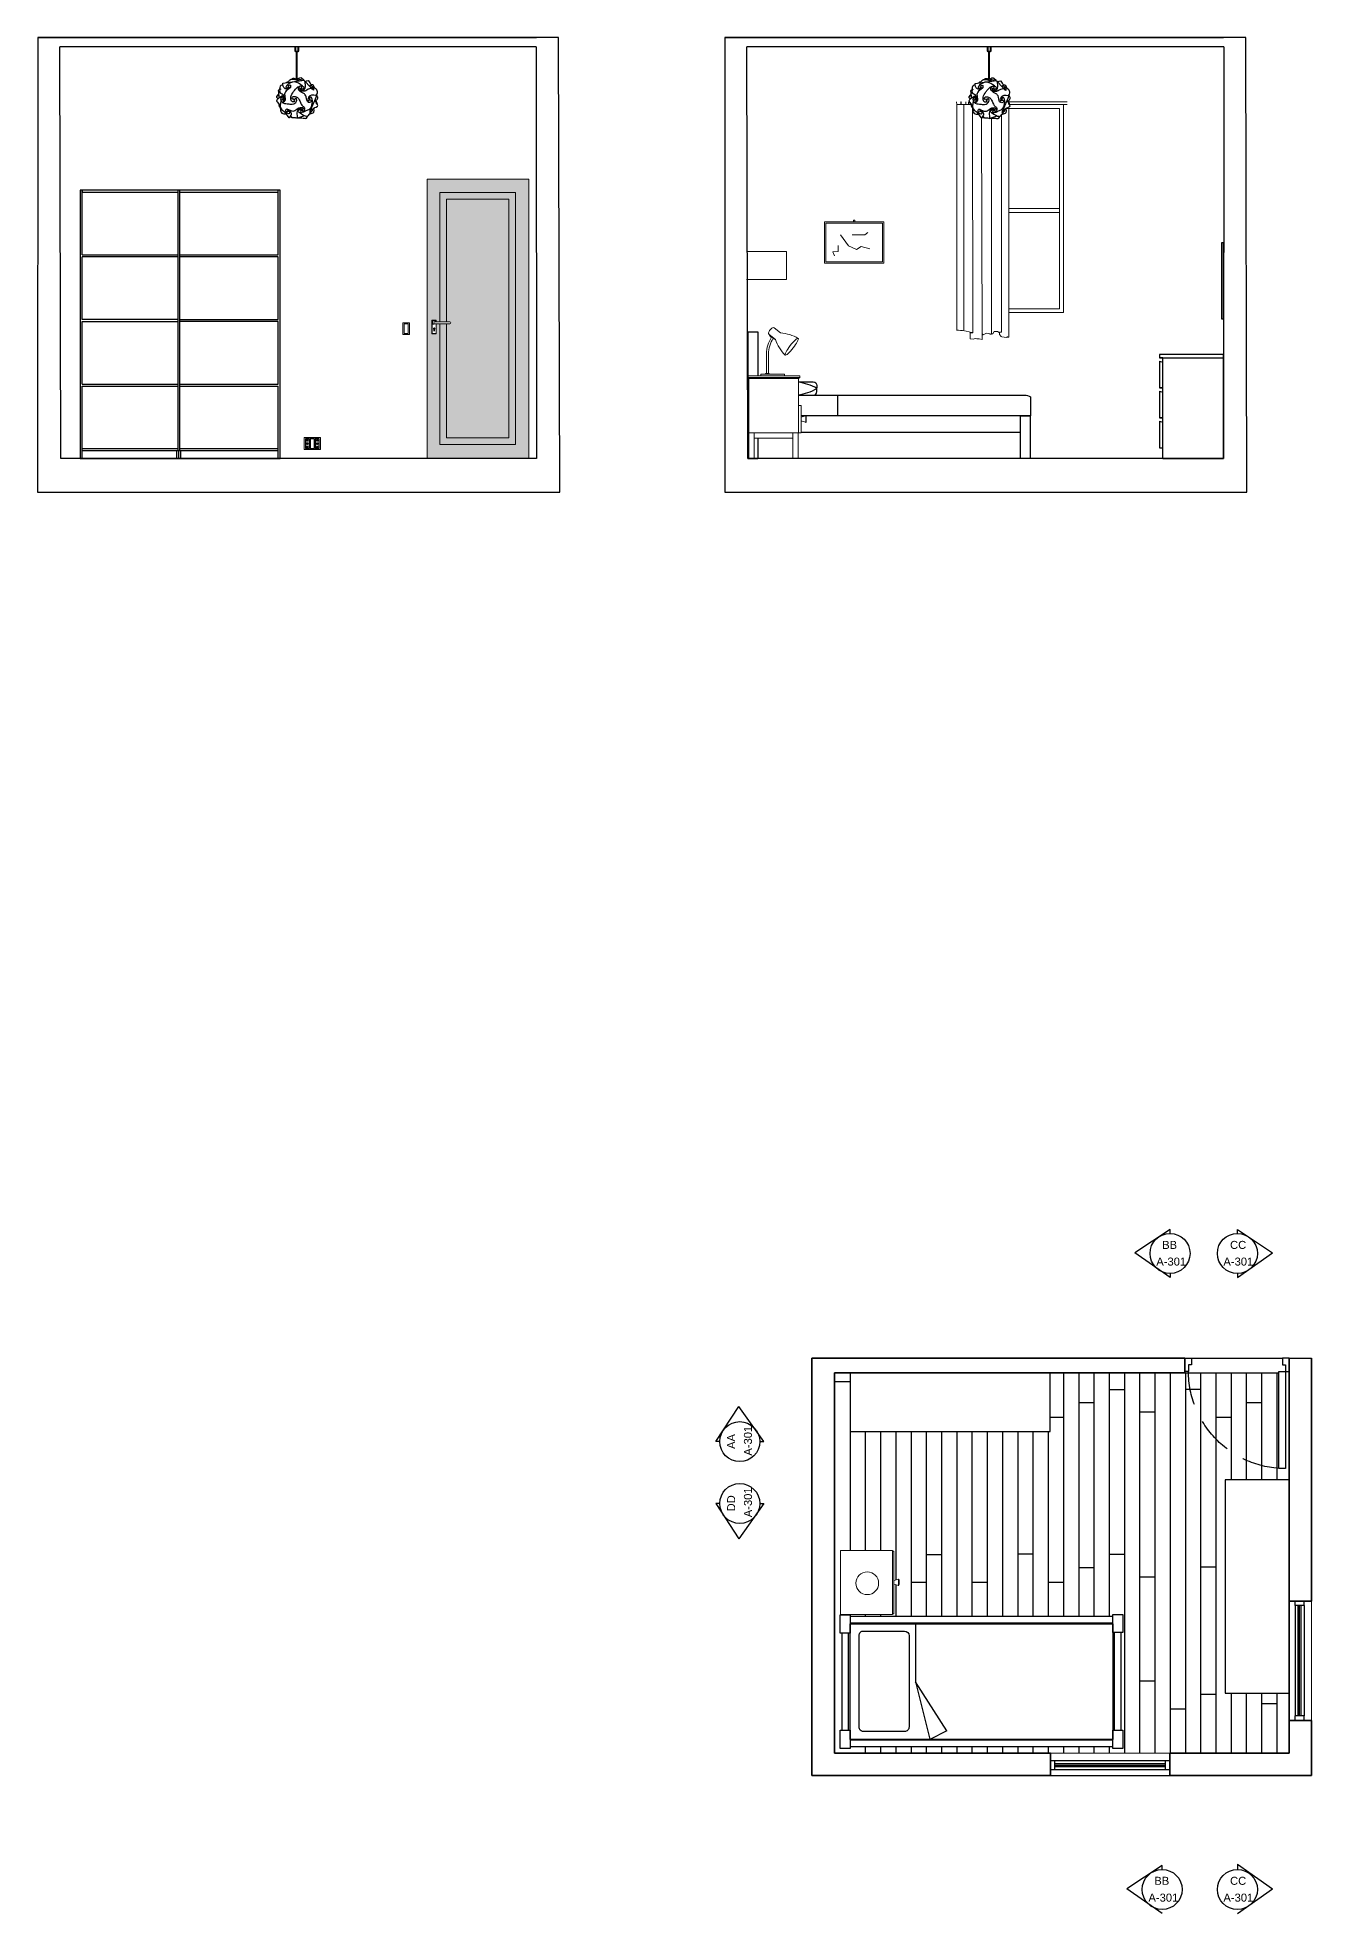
# Model space of a CAD drawing. Header units: inches. Extents: x -576 to 1386, y -87 to 1319.
# Drawn here: x -576 to 380, y -87 to 1319 of the extents above; entities that cross this region are included whole.
import ezdxf

# ---------------------------------------------------------------- set-up
doc = ezdxf.new("R2010")
doc.units = ezdxf.units.IN
doc.header["$MEASUREMENT"] = 0
doc.linetypes.add('HIDDEN', pattern=[0.375, 0.25, -0.125])
for name, color, linetype in [('#IMPIANTO', 2, 'Continuous'), ('binari', 1, 'Continuous'), ('linee di prosp', 3, 'Continuous'), ('prospetti', 7, 'Continuous'), ('SECT-SYMB', 6, 'Continuous'), ('struttura', 7, 'Continuous')]:
    doc.layers.add(name, color=color, linetype=linetype)
for name, color, linetype, lineweight in [('A-DOOR-FULL', 4, 'Continuous', 25), ('A-ELEV-MBE1', 7, 'Continuous', 35), ('A-FLOR-OVHD', 3, 'HIDDEN', 18), ('A-FURN', 8, 'Continuous', 18), ('A-GLAZ-FULL', 4, 'Continuous', 25), ('A-LP-SEZIONI', 151, 'Continuous', 13), ('A-prsp-2', 137, 'Continuous', 13), ('A-WALL-FULL-EXTR', 7, 'Continuous', 35), ('A-WALL-FULL-INTR', 7, 'Continuous', 35), ('Arredi', 1, 'Continuous', 15), ('Dettagli', 5, 'Continuous', 5), ('finestre', 4, 'Continuous', 13), ('Livello 1', 7, 'Continuous', 25)]:
    doc.layers.add(name, color=color, linetype=linetype, lineweight=lineweight)
doc.styles.get("Standard").update_dxf_attribs({"font": 'Arial.ttf'})

# ---------------------------------------------------------------- blocks, each defined once
blk = doc.blocks.new('DOOR-65')
for points in [[(-0.07, 0.74), (-0.07, 0.09), (-0.025, 0.09), (-0.025, 0.74), (-0.07, 0.74)], [(-0.675, 0.09), (-0.7, 0.09), (-0.7, 0), (-0.655, 0), (-0.655, 0.045), (-0.675, 0.045), (-0.675, 0.09)], [(-0.025, 0.09), (0, 0.09), (0, 0), (-0.045, 0), (-0.045, 0.045), (-0.025, 0.045), (-0.025, 0.09)]]:
    blk.add_lwpolyline(points)
at = {"linetype": 'HIDDEN'}
blk.add_arc((-0.022, 0.089), 0.653, 94.2076, 179.8995, dxfattribs=at)
blk = doc.blocks.new('block 3')
at = {"layer": 'A-LP-SEZIONI', "lineweight": 25, "transparency": 33554687}
for points in [[(53.2, 123.6), (54, 100.7)], [(152.2, 136.5), (135.2, 153.9)], [(175.6, 80.9), (170.9, 93.2)], [(110.3, 38.6), (135.5, 46.8)]]:
    blk.add_lwpolyline(points, dxfattribs=at)
for points, knots in [([(69.7, 97.5), (69.7, 97.5), (67.4, 91.3), (67.7, 90.3), (68, 89.4), (69.6, 87.1), (72.3, 93.6), (74.9, 100), (69.9, 108.9), (67.9, 111), (65.9, 113.1), (55.3, 118.4), (54.2, 120.5), (53, 122.6), (52.9, 124.7), (54.9, 126.7), (56.9, 128.7), (61.2, 131.6), (59.6, 128.6), (59.6, 128.6), (55.7, 125.1), (57.2, 121.4), (58.8, 117.7), (59.5, 116.9), (59.5, 116.9)], [0, 0, 0, 0, 1, 1, 1, 2, 2, 2, 3, 3, 3, 4, 4, 4, 5, 5, 5, 6, 6, 6, 7, 7, 7, 8, 8, 8, 8]), ([(67, 143.2), (67, 143.2), (60.9, 142.1), (59.1, 138.1), (57.3, 134.1), (56.8, 128.6), (56.8, 128.6)], [0, 0, 0, 0, 1, 1, 1, 2, 2, 2, 2]), ([(84.6, 134.6), (84.6, 134.6), (85.8, 135.4), (85.4, 136), (85, 136.6), (83.4, 139.2), (84.9, 140.7), (86.5, 142.3), (89.3, 143.9), (90.5, 141.2), (91.6, 138.4), (91.7, 135.3), (88.9, 132.5), (86.1, 129.8), (76.9, 123.7), (75.5, 121.1), (74, 118.6), (71.7, 115.6), (72.7, 108.8), (73.7, 101.9), (75.1, 99.9), (73.8, 95.8), (72.5, 91.7), (68.4, 85.3), (65.2, 88.4), (62, 91.5), (60.1, 96.8), (61.6, 101.3), (63.1, 105.9), (66.4, 109.3), (70.1, 105.9), (73.7, 102.5), (72.2, 95.8), (71.6, 95.6), (70.9, 95.4), (69.7, 98.1), (69.7, 98.1), (69.7, 98.1), (69.1, 98), (69.2, 97.9), (69.3, 97.7), (68.6, 98.4), (69.2, 99.9), (69.8, 101.3), (70.8, 106.6), (66.9, 107.1)], [0, 0, 0, 0, 1, 1, 1, 2, 2, 2, 3, 3, 3, 4, 4, 4, 5, 5, 5, 6, 6, 6, 7, 7, 7, 8, 8, 8, 9, 9, 9, 10, 10, 10, 11, 11, 11, 12, 12, 12, 13, 13, 13, 14, 14, 14, 15, 15, 15, 15]), ([(65.2, 88.2), (65.2, 88.2), (68.7, 84.3), (72.5, 84.3), (76.4, 84.3), (85.2, 82.9), (88.6, 82.4), (92.1, 82), (100.6, 82.3), (104.6, 85.3), (108.6, 88.3), (112.4, 94.5), (110.1, 98.6), (107.8, 102.6), (105.2, 98.9), (105.2, 98.9), (105.2, 98.9), (104, 95.6), (103.2, 96), (102.5, 96.4), (102.6, 97), (102.6, 97), (102.6, 97), (99.8, 96.9), (101.5, 95.4), (103.2, 93.9), (103.9, 90.6), (101.5, 89.7), (99.1, 88.7), (94.5, 89.3), (92.8, 94.4), (91.2, 99.6), (90.9, 103.9), (92.7, 108.8), (94.4, 113.7), (101.5, 123.1), (101.9, 123.5), (102.3, 123.9), (109.5, 134.2), (113.9, 136.2), (118.2, 138.2), (118.8, 138.4), (118.8, 138.4)], [0, 0, 0, 0, 1, 1, 1, 2, 2, 2, 3, 3, 3, 4, 4, 4, 5, 5, 5, 6, 6, 6, 7, 7, 7, 8, 8, 8, 9, 9, 9, 10, 10, 10, 11, 11, 11, 12, 12, 12, 13, 13, 13, 14, 14, 14, 14]), ([(129.9, 138.5), (129.9, 138.5), (114.9, 148.6), (111.2, 150), (107.4, 151.3), (100.2, 154), (91, 149.1), (81.7, 144.1), (77.8, 139.4), (77, 138), (76.1, 136.7), (75.8, 134.8), (76.3, 134.1), (76.8, 133.4), (78.5, 131.8), (81.1, 133.6), (83.6, 135.5), (83.4, 135.8), (84, 135.3), (84.6, 134.8), (84, 133.8), (84.6, 134.3), (85.3, 134.9), (88.4, 136.4), (86.8, 134.6), (85.2, 132.8), (80.4, 129.5), (76.8, 129.9), (73.1, 130.3), (70.3, 132.5), (68.5, 138.4), (66.7, 144.2), (66.7, 147.2), (66.9, 147.5), (67.1, 147.7), (67.4, 148), (67.4, 148), (67.4, 148), (133.4, 157.4), (133.4, 157.4), (133.4, 157.4), (134.6, 157.5), (135.1, 154.4), (135.5, 151.3), (136.3, 145.4), (136.4, 142.1), (136.5, 138.7), (137.4, 125.3), (128.1, 123.7), (118.8, 122.2), (115.5, 128.7), (115.4, 131.8), (115.4, 135), (116.8, 139.8), (125.1, 139.5), (133.4, 139.1), (135.1, 131.1), (135.1, 130.5)], [0, 0, 0, 0, 1, 1, 1, 2, 2, 2, 3, 3, 3, 4, 4, 4, 5, 5, 5, 6, 6, 6, 7, 7, 7, 8, 8, 8, 9, 9, 9, 10, 10, 10, 11, 11, 11, 12, 12, 12, 13, 13, 13, 14, 14, 14, 15, 15, 15, 16, 16, 16, 17, 17, 17, 18, 18, 18, 19, 19, 19, 19]), ([(78.6, 149.8), (78.6, 149.8), (79.9, 152.6), (81.8, 152.6), (83.8, 152.6), (84.5, 152.4), (84.5, 152.4)], [0, 0, 0, 0, 1, 1, 1, 2, 2, 2, 2]), ([(83.1, 150.5), (83.1, 150.5), (85.5, 153.8), (85.8, 154.4), (86, 155), (89.8, 159.9), (92.8, 160.7), (95.8, 161.4), (101.9, 160), (101.9, 160), (101.9, 160), (109, 158.2), (109, 158.2)], [0, 0, 0, 0, 1, 1, 1, 2, 2, 2, 3, 3, 3, 4, 4, 4, 4]), ([(95.8, 161.2), (95.8, 161.2), (96.9, 163.7), (99.6, 163.8), (102.3, 163.9), (106.4, 162.2), (108.4, 160.8), (110.5, 159.4), (110.2, 159.6), (110.2, 159.6)], [0, 0, 0, 0, 1, 1, 1, 2, 2, 2, 3, 3, 3, 3]), ([(118.2, 155.4), (118.2, 155.4), (112.6, 155.8), (109.4, 157.1), (106.2, 158.4), (103.5, 159.4), (103.5, 159.4)], [0, 0, 0, 0, 1, 1, 1, 2, 2, 2, 2]), ([(132.1, 157.4), (132.1, 157.4), (125.7, 163.5), (125.7, 163.5), (125.7, 163.5), (123.1, 165.4), (118.9, 163.9), (114.8, 162.5), (110, 159.6), (109.4, 158.8), (108.9, 158), (108.9, 157.7), (109.8, 157.2), (110.7, 156.8), (110.8, 156.7), (110.8, 156.7)], [0, 0, 0, 0, 1, 1, 1, 2, 2, 2, 3, 3, 3, 4, 4, 4, 5, 5, 5, 5]), ([(127.4, 156.8), (127.4, 156.8), (119.2, 159.8), (115.7, 158.8), (112.1, 157.8), (114.1, 156.3), (115, 156)], [0, 0, 0, 0, 1, 1, 1, 2, 2, 2, 2]), ([(115.8, 133.9), (115.8, 133.9), (118.2, 135.6), (120.4, 132.8), (122.6, 130), (123.6, 128.9), (124.2, 129.3)], [0, 0, 0, 0, 1, 1, 1, 2, 2, 2, 2]), ([(172.7, 109), (172.7, 109), (164.7, 110), (163.5, 110.3), (162.2, 110.5), (151.2, 111.3), (147.6, 104.5), (144.1, 97.7), (145.4, 93.6), (146.3, 93.2), (147.2, 92.7), (147.8, 92.3), (148.3, 94.2), (148.9, 96), (149.1, 98.6), (149.9, 96.7), (150.6, 94.9), (150.5, 95.4), (152.6, 95.5), (154.8, 95.6), (158, 91), (153.8, 88.5), (149.5, 86), (143.1, 87.6), (141.5, 94.7), (140, 101.9), (138.9, 109.3), (137.1, 111.3), (135.2, 113.3), (135.6, 114.7), (128.8, 117.8), (122.1, 120.8), (118.4, 123.8), (117.1, 126.4), (115.9, 129.1), (115.9, 129.1), (115.9, 129.1)], [0, 0, 0, 0, 1, 1, 1, 2, 2, 2, 3, 3, 3, 4, 4, 4, 5, 5, 5, 6, 6, 6, 7, 7, 7, 8, 8, 8, 9, 9, 9, 10, 10, 10, 11, 11, 11, 12, 12, 12, 12]), ([(126.9, 123.7), (126.9, 123.7), (120.3, 124.5), (119.3, 126.9), (118.3, 129.4), (121.6, 129), (122.5, 129), (123.5, 129), (124.4, 129.4), (124.4, 129.4)], [0, 0, 0, 0, 1, 1, 1, 2, 2, 2, 3, 3, 3, 3]), ([(171.2, 109.9), (171.2, 109.9), (176.4, 117.9), (175.6, 121.3), (174.9, 124.6), (172.3, 129), (168.2, 131.3), (164.2, 133.5), (160.2, 136.3), (158.2, 137.7), (156.2, 139.1), (150.8, 144.2), (151.5, 139.6), (152.2, 135), (155.1, 133.1), (155.6, 132.8), (156, 132.5), (156.2, 132.3), (156.2, 133.6), (156.1, 134.9), (156.8, 136.4), (159.1, 134.4), (161.5, 132.4), (162.5, 131), (162.7, 129.8), (163, 128.6), (164.3, 124), (161.2, 127.3), (158, 130.7), (154.6, 132), (150.3, 130.4), (146.1, 128.8), (137.9, 123.9), (135.7, 123.4), (133.6, 122.8), (129.5, 122.1), (125.2, 123.1), (121, 124.1), (121.7, 124), (121.7, 124)], [0, 0, 0, 0, 1, 1, 1, 2, 2, 2, 3, 3, 3, 4, 4, 4, 5, 5, 5, 6, 6, 6, 7, 7, 7, 8, 8, 8, 9, 9, 9, 10, 10, 10, 11, 11, 11, 12, 12, 12, 13, 13, 13, 13]), ([(124.2, 129.6), (123.7, 130), (124.1, 130.9), (124.1, 130.9), (124.1, 130.9), (126.1, 134.3), (126.3, 136.7), (126.5, 139), (122.1, 139.3), (122.1, 139.3)], [0, 0, 0, 0, 1, 1, 1, 2, 2, 2, 3, 3, 3, 3]), ([(132.5, 125.8), (132.5, 125.8), (129.6, 124.2), (128.1, 125.7), (126.6, 127.2), (126.1, 129.8), (125.5, 129.9), (124.9, 130), (124.4, 130), (124.4, 130), (124.1, 130.7), (126.9, 130.5), (130.9, 130.9), (134.9, 131.3), (133.1, 134.6), (133.1, 134.6)], [0, 0, 0, 0, 1, 1, 1, 2, 2, 2, 3, 3, 3, 4, 4, 4, 5, 5, 5, 5]), ([(157.2, 138.8), (157.2, 138.8), (152, 148.8), (152, 148.8), (152, 148.8), (148.6, 155), (148.6, 155), (148.6, 155), (146, 156.5), (141.3, 154.4), (136.6, 152.4), (136.9, 152.2), (136.9, 152.2)], [0, 0, 0, 0, 1, 1, 1, 2, 2, 2, 3, 3, 3, 4, 4, 4, 4]), ([(166.7, 132.4), (166.7, 132.4), (164.8, 141.1), (159.6, 142.4), (154.5, 143.6), (155, 143.2), (155, 143.2)], [0, 0, 0, 0, 1, 1, 1, 2, 2, 2, 2]), ([(65.9, 107.4), (65.9, 107.4), (63.5, 107.4), (59.3, 104.4), (55.1, 101.4), (49.2, 96.8), (49.2, 96.8), (49.2, 96.8), (46, 93.6), (46.8, 92.2), (47.5, 90.9), (58.5, 76.9), (58.5, 76.9)], [0, 0, 0, 0, 1, 1, 1, 2, 2, 2, 3, 3, 3, 4, 4, 4, 4]), ([(53.3, 113.7), (53.3, 113.7), (47.6, 105.8), (47.6, 105.8), (47.6, 105.8), (47, 103.6), (48.8, 101.8), (50.6, 100), (51.9, 99), (51.9, 99)], [0, 0, 0, 0, 1, 1, 1, 2, 2, 2, 3, 3, 3, 3]), ([(54.3, 81.8), (54.3, 81.8), (53.9, 77.5), (55.7, 75.5), (57.4, 73.5), (58.5, 72.4), (58.5, 72.4)], [0, 0, 0, 0, 1, 1, 1, 2, 2, 2, 2]), ([(56.7, 78.8), (56.7, 78.8), (58.4, 74.3), (58.9, 70), (59.3, 65.6), (59.9, 57.1), (64, 54.5), (68.1, 51.9), (72.8, 52.1), (74.3, 52.1), (75.8, 52.2), (77.3, 52.3), (77.3, 52.3)], [0, 0, 0, 0, 1, 1, 1, 2, 2, 2, 3, 3, 3, 4, 4, 4, 4]), ([(60.9, 96.6), (60.9, 96.6), (60.1, 86.1), (59.4, 83.4), (58.6, 80.6), (57.7, 71.5), (61.4, 67.4), (65.1, 63.4), (67.3, 61.4), (74.1, 57.8), (81, 54.2), (84.1, 52.5), (86.3, 52.8), (88.5, 53.2), (90, 55.1), (88.5, 57.4), (87.1, 59.7), (85.4, 59.3), (84.8, 59.8), (84.2, 60.3), (84.3, 61.1), (84.8, 61.1)], [0, 0, 0, 0, 1, 1, 1, 2, 2, 2, 3, 3, 3, 4, 4, 4, 5, 5, 5, 6, 6, 6, 7, 7, 7, 7]), ([(69.2, 97.3), (69.2, 97.3), (69.4, 96.7), (68.6, 96.7), (67.8, 96.6), (64.6, 96.3), (64.6, 96.3), (64.6, 96.3), (62, 95.3), (62.4, 93.2)], [0, 0, 0, 0, 1, 1, 1, 2, 2, 2, 3, 3, 3, 3]), ([(69.2, 97.6), (69.2, 97.6), (69, 97.2), (68, 99), (67.1, 100.7), (64.8, 105.3), (62.8, 103.4)], [0, 0, 0, 0, 1, 1, 1, 2, 2, 2, 2]), ([(123.6, 66.3), (123.6, 66.3), (129.7, 67.4), (129.7, 67.4), (129.7, 67.4), (132.7, 69.4), (129.5, 70.6), (126.3, 71.8), (120.3, 71.9), (116.3, 67), (112.4, 62.2), (111.5, 61.4), (111.2, 55.1), (110.9, 48.9), (111.7, 43.9), (111.3, 41.8), (110.9, 39.7), (110.6, 38.2), (108.5, 38.3), (106.5, 38.5), (106.1, 39.9), (106.1, 39.9), (106.1, 39.9), (96.1, 39.5), (96.1, 39.5), (96.1, 39.5), (92.4, 45.9), (92.4, 45.9), (92.4, 45.9), (92.4, 45.3), (92.3, 45), (92.2, 44.7), (90.2, 42.1), (88.5, 40.5), (86.7, 39), (86.7, 40.1), (86.7, 40.1), (86.7, 40.1), (72.7, 58.4), (72.7, 58.4)], [0, 0, 0, 0, 1, 1, 1, 2, 2, 2, 3, 3, 3, 4, 4, 4, 5, 5, 5, 6, 6, 6, 7, 7, 7, 8, 8, 8, 9, 9, 9, 10, 10, 10, 11, 11, 11, 12, 12, 12, 13, 13, 13, 13]), ([(85.2, 61.1), (85.2, 61.1), (83.3, 62.2), (82.8, 61), (82.3, 59.8), (81.4, 56.7), (77.6, 59.4), (73.7, 62.2), (76.5, 67), (78.5, 67.2), (80.6, 67.4), (81.3, 67.8), (89.4, 63.5), (97.5, 59.2), (102.3, 61.2), (104.6, 62.6), (106.9, 64), (114.8, 70), (116.9, 70.7), (119, 71.5), (124.7, 72.5), (128.5, 71.5), (132.4, 70.4), (134, 67.9), (134, 66.2)], [0, 0, 0, 0, 1, 1, 1, 2, 2, 2, 3, 3, 3, 4, 4, 4, 5, 5, 5, 6, 6, 6, 7, 7, 7, 8, 8, 8, 8]), ([(84.2, 61.8), (84.2, 61.8), (79.9, 64.3), (82.2, 64.2), (84.4, 64.2), (90.2, 60), (91.7, 56.6), (93.3, 53.2), (93.6, 50.2), (91.4, 46.6), (89.3, 42.9), (87.4, 40.5), (87.4, 40.5), (87.4, 40.5), (87, 39.9), (87.3, 39.9)], [0, 0, 0, 0, 1, 1, 1, 2, 2, 2, 3, 3, 3, 4, 4, 4, 5, 5, 5, 5]), ([(102.7, 97.4), (102.7, 97.4), (103, 98.4), (101.6, 98.3), (100.2, 98.2), (96.8, 97.6), (96.1, 100.4), (95.3, 103.1), (98.3, 106.3), (102.2, 106.4), (106.1, 106.5), (112.1, 105.7), (116, 99.9), (119.9, 94), (121.3, 89.5), (121.7, 88.5), (122.1, 87.5), (125.9, 78.3), (129.2, 76.4), (132.6, 74.5), (134.8, 71.9), (134.2, 66.4), (133.6, 60.9), (131.6, 57.2), (125.5, 56.1), (119.4, 55), (116, 56.3), (115.2, 60.5), (114.4, 64.6), (118.4, 68.5), (120.1, 69), (121.8, 69.6), (124.4, 69.7), (123.6, 67.4), (122.9, 65.1), (123.5, 65.2), (123.5, 65.2)], [0, 0, 0, 0, 1, 1, 1, 2, 2, 2, 3, 3, 3, 4, 4, 4, 5, 5, 5, 6, 6, 6, 7, 7, 7, 8, 8, 8, 9, 9, 9, 10, 10, 10, 11, 11, 11, 12, 12, 12, 12]), ([(123.6, 65.4), (123.6, 65.4), (124.1, 64.4), (121.3, 64.2), (118.5, 64), (115.3, 63.7), (115.3, 61.3)], [0, 0, 0, 0, 1, 1, 1, 2, 2, 2, 2]), ([(118.5, 56.2), (118.5, 56.2), (131.4, 47.5), (137.2, 46.2), (142.9, 44.9), (144.9, 44), (146.9, 47.1), (148.9, 50.2), (149.3, 51.2), (149.3, 51.2), (149.3, 51.2), (154.1, 56.5), (155.9, 58.3), (157.8, 60.1), (163, 66.8), (158.1, 65.4), (153.2, 64), (152.2, 60.2), (151.8, 59.3), (151.3, 58.4), (149.9, 54.6), (151.5, 56.2), (153.1, 57.7), (153.9, 61.1), (153.6, 61.5)], [0, 0, 0, 0, 1, 1, 1, 2, 2, 2, 3, 3, 3, 4, 4, 4, 5, 5, 5, 6, 6, 6, 7, 7, 7, 8, 8, 8, 8]), ([(123.6, 65.7), (123.6, 65.7), (124.8, 65.4), (124, 64), (123.3, 62.7), (120.7, 59.1), (121.2, 58), (121.7, 56.8), (122.6, 56.1), (124.4, 56.1)], [0, 0, 0, 0, 1, 1, 1, 2, 2, 2, 3, 3, 3, 3]), ([(123.6, 66), (123.6, 66), (124.4, 66.8), (125.9, 64.5), (127.4, 62.2), (129.2, 60.3), (130.8, 60.9), (132.3, 61.5), (133.2, 62.5), (133.2, 62.5)], [0, 0, 0, 0, 1, 1, 1, 2, 2, 2, 3, 3, 3, 3]), ([(128.9, 57), (128.9, 57), (136.2, 59.8), (136.9, 60.5), (137.6, 61.3), (142.5, 63.5), (145.2, 64.4), (147.9, 65.3), (154.3, 70), (156.2, 75), (158, 80), (160, 89.1), (159.5, 94.1), (159, 99.1), (157.2, 103.8), (155.1, 104), (153, 104.3), (150.2, 104), (150.1, 101.2), (150, 98.4), (151.3, 97.1), (150.4, 97), (149.5, 97), (149.6, 97.3), (149.6, 97.3)], [0, 0, 0, 0, 1, 1, 1, 2, 2, 2, 3, 3, 3, 4, 4, 4, 5, 5, 5, 6, 6, 6, 7, 7, 7, 8, 8, 8, 8]), ([(149.3, 51.2), (149.3, 51.2), (162, 55.4), (162, 55.4), (162, 55.4), (164.7, 58.5), (164.5, 62.8), (164.2, 67.1), (163.3, 69.3), (162, 68.6)], [0, 0, 0, 0, 1, 1, 1, 2, 2, 2, 3, 3, 3, 3]), ([(152.6, 61.8), (152.6, 61.8), (166.8, 94.3), (166.8, 94.3), (166.8, 94.3), (173.1, 109.1), (173.1, 109.1), (173.1, 109.1), (168.2, 110.7), (168.6, 109.7)], [0, 0, 0, 0, 1, 1, 1, 2, 2, 2, 3, 3, 3, 3]), ([(153.9, 64), (153.9, 64), (165.5, 71.4), (165.5, 71.4), (165.5, 71.4), (176.8, 74.6), (176.3, 78.5), (175.9, 82.3), (172, 82.9), (172, 82.9), (172, 82.9), (172.4, 86.6), (170.5, 90.3), (168.6, 94), (168.3, 97.1), (168.3, 97.1)], [0, 0, 0, 0, 1, 1, 1, 2, 2, 2, 3, 3, 3, 4, 4, 4, 5, 5, 5, 5]), ([(170, 91.6), (170, 91.6), (174.2, 97.9), (175.2, 98.6), (176.1, 99.3), (177, 102.4), (176.3, 103.7), (175.7, 105), (172.1, 111.3), (172.1, 111.3)], [0, 0, 0, 0, 1, 1, 1, 2, 2, 2, 3, 3, 3, 3]), ([(115.2, 39.9), (115.2, 39.9), (126.8, 40.2), (130.4, 39.1), (133.9, 37.9), (139.3, 37.3), (140.6, 39), (141.9, 40.7), (143.6, 43.6), (143.8, 44.5), (143.9, 45.4), (143.8, 45), (143.8, 45)], [0, 0, 0, 0, 1, 1, 1, 2, 2, 2, 3, 3, 3, 4, 4, 4, 4])]:
    blk.add_open_spline(points, degree=3, knots=knots, dxfattribs=at)
blk.add_open_spline([(53.4, 112.4), (53.4, 112.4), (50.8, 108.9), (49.5, 108)], degree=3, dxfattribs=at)
blk = doc.blocks.new('block 2')
at = {"layer": 'A-LP-SEZIONI', "lineweight": 40, "transparency": 33554687}
for points in [[(106.9, 250.1), (106.9, 261)], [(110.9, 160.8), (110.9, 246.2)], [(114.7, 261), (114.7, 250.1)]]:
    blk.add_lwpolyline(points, dxfattribs=at)
blk.add_open_spline([(114.7, 250.1), (114.7, 248), (112.9, 246.2), (110.8, 246.2), (108.6, 246.2), (106.9, 248), (106.9, 250.1)], degree=3, knots=[0, 0, 0, 0, 1, 1, 1, 2, 2, 2, 2], dxfattribs=at)
at = {"layer": 'Livello 1', "transparency": 33554687}
blk.add_blockref('block 3', (0, 0), dxfattribs=at)
blk = doc.blocks.new('A$C76D67974')
at = {"layer": 'A-LP-SEZIONI', "transparency": 33554687}
blk.add_blockref('block 2', (-110.8, -261), dxfattribs=at)

msp = doc.modelspace()

# ---------------------------------------------------------------- hatches: boundary and pattern name
h = msp.add_hatch(color=254)
h.dxf.hatch_style = 1
h.paths.add_polyline_path([(-207.2, 1213.1), (-283.4, 1213.1), (-283.4, 1003.6), (-207.2, 1003.6)])
h.paths.add_polyline_path([(-273.9, 1203.1), (-217.2, 1203.1), (-217.2, 1014.1), (-273.9, 1014.1), (-273.9, 1104.6), (-276.7, 1104.6), (-276.7, 1097.2), (-279.9, 1097.2), (-279.9, 1107.4), (-276.7, 1107.4), (-276.7, 1106.2), (-273.9, 1106.2)], flags=16)
h = msp.add_hatch(color=253)
h.dxf.hatch_style = 1
h.paths.add_polyline_path([(-268.9, 1198.1), (-222.2, 1198.1), (-222.2, 1019.1), (-268.9, 1019.1), (-268.9, 1104.6), (-273.9, 1104.6), (-273.9, 1014.1), (-217.2, 1014.1), (-217.2, 1203.1), (-273.9, 1203.1), (-273.9, 1106.2), (-268.9, 1106.2)])
h = msp.add_hatch(color=254)
h.dxf.hatch_style = 1
h.paths.add_polyline_path([(-222.2, 1198.1), (-268.9, 1198.1), (-268.9, 1106.2), (-266.6, 1106.2, -1), (-266.6, 1104.6), (-268.9, 1104.6), (-268.9, 1019.1), (-222.2, 1019.1)], flags=17)

# ---------------------------------------------------------------- linework, layer by layer
at = {"layer": '#IMPIANTO'}
for points in [[(-371.7, 1018.4), (-374.8, 1018.4), (-374.8, 1011.2), (-371.7, 1011.2)], [(-368.1, 1018.4), (-371.2, 1018.4), (-371.2, 1011.2), (-368.1, 1011.2)], [(-364.4, 1018.4), (-367.6, 1018.4), (-367.6, 1011.2), (-364.4, 1011.2)]]:
    msp.add_lwpolyline(points, close=True, dxfattribs=at)
for centre, start, end in [((-373.3, 1017.3), 113.8912, 245.6757), ((-373.3, 1014.8), 113.8912, 245.6757), ((-373.3, 1012.3), 113.8912, 245.6757), ((-373.3, 1017.3), 293.7997, 66.6334), ((-373.3, 1014.8), 293.7997, 66.6334), ((-373.3, 1012.3), 293.7997, 66.6334), ((-366, 1017.3), 113.8912, 245.6757), ((-366, 1014.8), 113.8912, 245.6757), ((-366, 1012.3), 113.8912, 245.6757), ((-366, 1017.3), 293.7997, 66.6334), ((-366, 1014.8), 293.7997, 66.6334), ((-366, 1012.3), 293.7997, 66.6334)]:
    msp.add_arc(centre, 0.478, start, end, dxfattribs=at)
at = {"layer": '#IMPIANTO', "extrusion": (0, 0, -1)}
for centre, start_param, end_param in [((-373.3, 1017.3), 5.42058, 7.142383), ((-373.3, 1017.3), 8.545266, 10.307697), ((-373.3, 1014.8), 5.42058, 7.142383), ((-373.3, 1014.8), 8.545266, 10.307697), ((-373.3, 1012.3), 5.42058, 7.142383), ((-366, 1017.3), 5.42058, 7.142383), ((-366, 1017.3), 8.545266, 10.307697), ((-366, 1014.8), 5.42058, 7.142383), ((-366, 1014.8), 8.545266, 10.307697), ((-366, 1012.3), 5.42058, 7.142383), ((-373.3, 1012.3), 8.545266, 10.307697), ((-366, 1012.3), 8.545266, 10.307697)]:
    msp.add_ellipse(centre, major_axis=(0, 0.678), ratio=0.372094, start_param=start_param, end_param=end_param, dxfattribs=at)
at = {"color": 7}
for p, q in [((-201.7, 1312.4), (-201.6, 1003.6)), ((-201.6, 978.3), (-184.1, 978.3)), ((183.6, 318), (285, 318)), ((21.8, 32.9), (183.9, 32.9)), ((273.5, 32.9), (362.8, 32.9))]:
    msp.add_line(p, q, dxfattribs=at)
at = {"color": 3}
for p, q in [((-393.8, 1204.8), (-543.8, 1204.8)), ((-543.8, 1204.8), (-543.8, 1003.6)), ((-542.3, 1156.4), (-542.3, 1204.8)), ((-542.3, 1204.8), (-542.3, 1203.3)), ((-542.3, 1203.3), (-470.5, 1203.3)), ((-470.5, 1204.8), (-470.5, 1009.6)), ((-469, 1009.6), (-469, 1204.8)), ((-469, 1203.3), (-395.3, 1203.3)), ((-395.3, 1156.4), (-395.3, 1204.8)), ((-393.8, 1003.6), (-393.8, 1204.8)), ((-542.3, 1156.4), (-470.5, 1156.4)), ((-542.3, 1107.9), (-542.3, 1154.9)), ((-470.5, 1154.9), (-542.3, 1154.9)), ((-469, 1156.4), (-395.3, 1156.4)), ((-395.3, 1154.9), (-469, 1154.9)), ((-395.3, 1107.9), (-395.3, 1154.9)), ((-470.5, 1107.9), (-542.3, 1107.9)), ((-542.3, 1059.5), (-542.3, 1106.4)), ((-542.3, 1106.4), (-470.5, 1106.4)), ((-469, 1107.9), (-395.3, 1107.9)), ((-395.3, 1106.4), (-469, 1106.4)), ((-395.3, 1059.5), (-395.3, 1106.4)), ((265.6, 1076.6), (268.1, 1075.8)), ((-542.3, 1059.5), (-470.5, 1059.5)), ((-542.3, 1003.6), (-542.3, 1058)), ((-542.3, 1058), (-470.5, 1058)), ((-469, 1059.5), (-395.3, 1059.5)), ((-469, 1058), (-395.3, 1058)), ((-395.3, 1003.6), (-395.3, 1058)), ((265.6, 1054.1), (268.1, 1053.3)), ((0.3, 1035.7), (0.3, 1030.7)), ((265.6, 1031.6), (268.1, 1030.8)), ((-543.8, 1003.6), (-393.8, 1003.6)), ((-542.3, 1011.1), (-470.5, 1011.1)), ((-542.3, 1009.6), (-395.3, 1009.6)), ((-471.3, 1003.6), (-471.3, 1009.6)), ((-470.5, 1009.6), (-469, 1009.6)), ((-469.8, 1003.6), (-469.8, 1009.6)), ((-469, 1011.1), (-395.3, 1011.1)), ((-468.3, 1003.6), (-468.3, 1009.6)), ((183.6, 318), (33.6, 318)), ((33.6, 318), (33.6, 274)), ((183.6, 274), (183.6, 318)), ((33.6, 274), (183.6, 274)), ((67.9, 159.2), (67.9, 135.6))]:
    msp.add_line(p, q, dxfattribs=at)
at = {"color": 254}
for p, q in [((289.5, 329.2), (357.7, 329.2)), ((362.8, 329.2), (379.5, 329.2)), ((33.6, 311.3), (21.8, 311.3)), ((33.6, 318), (33.6, 184.9)), ((193.6, 318), (193.6, 186.8)), ((205, 318), (205, 186.8)), ((216.4, 318), (216.4, 186.8)), ((227.8, 318), (227.8, 186.8)), ((239.3, 318), (239.3, 32.9)), ((250.7, 318), (250.7, 32.9)), ((262.1, 318), (262.1, 32.9)), ((273.5, 318), (273.5, 32.9)), ((285, 318), (285, 32.9)), ((285, 318), (354.9, 318)), ((296.4, 318), (296.4, 32.9)), ((307.8, 318), (307.8, 32.9)), ((319.2, 318), (319.2, 237.9)), ((330.6, 318), (330.6, 237.9)), ((342.1, 318), (342.1, 237.9)), ((353.5, 318), (353.5, 237.9)), ((205.4, 295.8), (216.8, 295.8)), ((228.2, 305.7), (239.7, 305.7)), ((296.8, 305.7), (285, 305.7)), ((331.1, 295.8), (342.5, 295.8)), ((183.6, 284.8), (194, 284.8)), ((251.1, 288.8), (262.5, 288.8)), ((308.2, 284.8), (319.6, 284.8)), ((45, 274), (45, 184.9)), ((56.5, 274), (56.5, 184.9)), ((67.9, 274), (67.9, 162.8)), ((79.3, 274), (79.3, 186.8)), ((90.7, 274), (90.7, 186.8)), ((102.2, 274.1), (102.2, 186.8)), ((113.6, 274), (113.6, 186.8)), ((125, 274), (125, 186.8)), ((136.4, 274), (136.4, 186.8)), ((147.9, 274), (147.9, 186.8)), ((159.3, 274), (159.3, 186.8)), ((170.7, 274), (170.7, 186.8)), ((182.1, 274), (182.1, 186.8)), ((79.3, 186.8), (79.3, 135.6)), ((90.7, 186.8), (90.7, 135.6)), ((102.2, 186.8), (102.2, 135.6)), ((113.6, 186.8), (113.6, 135.6)), ((125, 186.8), (125, 135.6)), ((136.4, 186.8), (136.4, 135.6)), ((147.9, 186.8), (147.9, 135.6)), ((159.3, 186.8), (159.3, 135.6)), ((170.7, 186.8), (170.7, 135.6)), ((182.1, 186.8), (182.1, 135.6)), ((193.6, 186.8), (193.6, 135.6)), ((205, 186.8), (205, 135.6)), ((216.4, 186.8), (216.4, 135.6)), ((227.8, 186.8), (227.8, 135.6)), ((90.7, 181.9), (102.2, 181.9)), ((171.1, 182.1), (159.3, 182.1)), ((205.4, 172.2), (216.8, 172.2)), ((228.2, 182.1), (239.7, 182.1)), ((308.2, 172.4), (296.4, 172.4)), ((79.3, 161.2), (90.7, 161.2)), ((125, 161.2), (136.4, 161.2)), ((182.5, 161.2), (194, 161.2)), ((251.1, 165.2), (262.5, 165.2)), ((367.2, 143.6), (367.2, 60.9)), ((374, 143.6), (374, 60.9)), ((45, 136.9), (45, 135.6)), ((56.5, 136.9), (56.5, 135.6)), ((262.5, 87), (250.7, 87)), ((296.8, 77.2), (308.2, 77.2)), ((319.2, 77.9), (319.2, 32.9)), ((330.6, 77.9), (330.6, 32.9)), ((342.1, 77.9), (342.1, 32.9)), ((353.5, 77.9), (353.5, 32.9)), ((273.9, 66.2), (285.4, 66.2)), ((342.5, 70.1), (353.9, 70.1)), ((45, 37.6), (45, 32.9)), ((56.5, 37.6), (56.5, 32.9)), ((67.9, 37.6), (67.9, 32.9)), ((79.3, 37.6), (79.3, 32.9)), ((90.7, 37.6), (90.7, 32.9)), ((102.2, 37.6), (102.2, 32.9)), ((113.6, 37.6), (113.6, 32.9)), ((125, 37.6), (125, 32.9)), ((136.4, 37.6), (136.4, 32.9)), ((147.9, 37.6), (147.9, 32.9)), ((159.3, 37.6), (159.3, 32.9)), ((170.7, 37.6), (170.7, 32.9)), ((182.1, 37.6), (182.1, 32.9)), ((193.6, 37.6), (193.6, 32.9)), ((205, 37.6), (205, 32.9)), ((216.4, 37.6), (216.4, 32.9)), ((227.8, 37.6), (227.8, 32.9)), ((187.2, 27.4), (270, 27.4)), ((187.2, 20.6), (270, 20.6))]:
    msp.add_line(p, q, dxfattribs=at)
at = {"color": 4}
msp.add_line((183.9, 16.2), (273.3, 16.2), dxfattribs=at)
for points in [[(-559.1, 1319.3), (-575.5, 1319.3), (-575.7, 978.3)], [(-558.2, 1003.6), (-559, 1312.4)], [(-184.1, 978.3), (-185.1, 1319.3), (-201.5, 1319.3)], [(-43.8, 1319.3), (-60.3, 1319.3), (-60.4, 978.3)], [(-43, 1003.6), (-43.8, 1312.4)], [(313.7, 1312.4), (313.6, 1003.6)], [(331.1, 978.3), (330.2, 1319.3), (313.7, 1319.3)]]:
    msp.add_lwpolyline(points)
at = {"color": 0}
for points in [[(-201.7, 1312.4), (-559, 1312.4)], [(313.7, 1312.4), (-43.8, 1312.4)], [(-201.6, 1003.6), (-558.2, 1003.6)], [(313.6, 1003.6), (-43, 1003.6)], [(-575.7, 978.3), (-201.6, 978.3)], [(-60.4, 978.3), (331.1, 978.3)]]:
    msp.add_lwpolyline(points, dxfattribs=at)
at = {"color": 2}
msp.add_lwpolyline([(313.6, 1165.3), (312.1, 1165.3), (312.1, 1108.4), (313.6, 1108.4)], close=True, dxfattribs=at)
at = {"color": 3}
for points in [[(268.1, 1076.6), (268.1, 1079.1), (265.6, 1079.1)], [(268.1, 1054.1), (268.1, 1056.6), (265.6, 1056.6)], [(268.1, 1031.6), (268.1, 1034.1), (265.6, 1034.1)], [(265.6, 1031.6), (265.6, 1011.6)], [(265.6, 1031.6), (265.6, 1011.6)]]:
    msp.add_lwpolyline(points, dxfattribs=at)
at = {"layer": 'A-ELEV-MBE1'}
for p, q in [((-574.9, 1319.3), (-434.4, 1319.3)), ((-434.4, 1319.3), (-201.5, 1319.3)), ((-59.7, 1319.3), (80.8, 1319.3)), ((80.8, 1319.3), (196, 1319.3)), ((196, 1319.3), (304.4, 1319.3)), ((313.6, 1319.3), (303.8, 1319.3))]:
    msp.add_line(p, q, dxfattribs=at)
at = {"layer": 'A-FLOR-OVHD', "color": 4, "linetype": 'ByBlock'}
for p, q in [((362.8, 57.5), (362.8, 147)), ((379.5, 57.5), (379.5, 147)), ((183.9, 32.9), (273.3, 32.9))]:
    msp.add_line(p, q, dxfattribs=at)
at = {"layer": 'A-FURN', "color": 4}
for p, q in [((-14, 1158.9), (-44, 1158.9)), ((-14, 1137.9), (-14, 1158.9)), ((-44, 1137.9), (-14, 1137.9)), ((66.5, 184.3), (65.4, 184.3)), ((65.4, 137.5), (66.5, 137.5))]:
    msp.add_line(p, q, dxfattribs=at)
at = {"layer": 'A-FURN', "color": 2}
for p, q in [((-296.8, 1105.4), (-301.8, 1105.4)), ((-301.8, 1105.4), (-301.8, 1096.5)), ((-296.8, 1096.5), (-296.8, 1105.4)), ((-301.8, 1096.5), (-296.8, 1096.5))]:
    msp.add_line(p, q, dxfattribs=at)
at = {"layer": 'A-FURN', "color": 3}
for p, q in [((-43.2, 1065.6), (-43.2, 1064.1)), ((-4.2, 1065.6), (-43.2, 1065.6)), ((-43.2, 1064.1), (-42.3, 1063.6)), ((-42.3, 1063.6), (-5.2, 1063.6)), ((-42.3, 1063.6), (-42.3, 1022.9)), ((-4.2, 1064.1), (-5.2, 1063.6)), ((-5.2, 1063.6), (-5.2, 1022.9)), ((-4.2, 1065.6), (-4.2, 1064.1)), ((-5.2, 1043.4), (-3.2, 1043.4)), ((-3.2, 1043.4), (-3.2, 1022.9)), ((-5.2, 1022.9), (-42.3, 1022.9)), ((-42.3, 1003.6), (-42.3, 1022.9)), ((-38.3, 1022.9), (-38.3, 1003.6)), ((-9.4, 1018.9), (-38.3, 1018.9)), ((-9.4, 1003.6), (-9.4, 1022.9)), ((-5.4, 1022.9), (-5.4, 1003.6)), ((-3.2, 1022.9), (-5.2, 1022.9)), ((-38.3, 1003.6), (-42.3, 1003.6)), ((-5.4, 1003.6), (-9.4, 1003.6)), ((65.4, 184.9), (26.4, 184.9)), ((26.4, 136.9), (26.4, 184.9)), ((65.4, 136.9), (65.4, 184.9)), ((66.5, 137.5), (66.5, 184.3)), ((70, 158.5), (70, 163.5)), ((70.5, 162.6), (70, 163.5)), ((70.5, 159.5), (70, 158.5)), ((70.5, 159.5), (70.5, 162.6)), ((65.4, 136.9), (26.4, 136.9))]:
    msp.add_line(p, q, dxfattribs=at)
at = {"layer": 'A-FURN', "color": 2}
for points in [[(-297.7, 1104.5), (-300.8, 1104.5), (-300.8, 1097.3), (-297.7, 1097.3)], [(-363.5, 1019.3), (-375.8, 1019.3), (-375.8, 1010.4), (-363.5, 1010.4)]]:
    msp.add_lwpolyline(points, close=True, dxfattribs=at)
at = {"layer": 'A-FURN', "color": 4}
for points in [[(-27.5, 1097.9, 0.239472), (-27.2, 1096.7), (-22.3, 1092.9, 0.115909), (-15.1, 1081.1, 0.000782), (-15.1, 1081.1, 0.000782)], [(-24.6, 1101.6, -0.239472), (-23.3, 1101.7), (-18.5, 1097.8, -0.115909), (-5.3, 1093.7, -0.000782), (-5.3, 1093.7, -0.000782)], [(-25.3, 1094.6, 0.133221), (-29.2, 1082.2), (-29.2, 1067.5)], [(-24, 1093.8, 0.132909), (-27.7, 1082.1), (-27.7, 1067.5)]]:
    msp.add_lwpolyline(points, format="xyb", dxfattribs=at)
msp.add_lwpolyline([(-33.4, 1065.6), (-15.5, 1065.6), (-15.5, 1067), (-33.4, 1067)], close=True, dxfattribs=at)
msp.add_lwpolyline([(-29.9, 1067), (-29.9, 1067.5), (-27, 1067.5), (-27, 1067)], dxfattribs=at)
at = {"layer": 'A-FURN', "color": 4, "linetype": 'Continuous'}
msp.add_circle((46.5, 160.3), 8.5, dxfattribs=at)
at = {"layer": 'A-FURN', "color": 4}
for centre, radius, start, end in [((-21.3, 1096.2), 6.37, 143.3161, 165.1414), ((-21.5, 1096), 6.37, 119.0922, 140.9176), ((-20.5, 1100.3), 7.63, 208.6368, 230.1291), ((-25.4, 1093.1), 1.55, 28.2394, 86.647), ((-20.5, 1100.3), 7.63, 241.5247, 256.5181), ((63.7, 144), 15.8, 66.6719, 79.9369)]:
    msp.add_arc(centre, radius, start, end, dxfattribs=at)
at = {"layer": 'A-FURN', "color": 3}
for centre, start, end in [((-5.9, 1050.2), 280.0631, 293.3281), ((-5.9, 1016.2), 66.6719, 79.9369), ((63.7, 178), 280.0631, 293.3281)]:
    msp.add_arc(centre, 15.8, start, end, dxfattribs=at)
at = {"layer": 'A-FURN', "color": 4}
msp.add_ellipse((-10.2, 1087.4), major_axis=(4.88, 6.27), ratio=0.175211, dxfattribs=at)
at = {"layer": 'A-GLAZ-FULL'}
for p, q in [((367.2, 143.6), (367.2, 147)), ((369.5, 60.9), (369.5, 143.6)), ((370.6, 60.9), (370.6, 143.6)), ((371.7, 60.9), (371.7, 143.6)), ((374, 143.6), (374, 147)), ((367.2, 57.5), (367.2, 60.9)), ((374, 57.5), (374, 60.9))]:
    msp.add_line(p, q, dxfattribs=at)
at = {"layer": 'A-GLAZ-FULL', "ltscale": 0.001}
for p, q in [((374, 143.6), (367.2, 143.6)), ((374, 60.9), (367.2, 60.9))]:
    msp.add_line(p, q, dxfattribs=at)
at = {"layer": 'A-GLAZ-FULL', "color": 4}
for p, q in [((183.9, 27.4), (187.2, 27.4)), ((183.9, 20.6), (187.2, 20.6)), ((187.2, 25.1), (270, 25.1)), ((187.2, 24), (270, 24)), ((187.2, 22.9), (270, 22.9)), ((270, 27.4), (273.3, 27.4)), ((270, 20.6), (273.3, 20.6))]:
    msp.add_line(p, q, dxfattribs=at)
at = {"layer": 'A-GLAZ-FULL', "color": 4, "ltscale": 0.001}
for p, q in [((187.2, 20.6), (187.2, 27.4)), ((270, 20.6), (270, 27.4))]:
    msp.add_line(p, q, dxfattribs=at)
at = {"layer": 'A-WALL-FULL-EXTR'}
for p, q in [((5, 16.2), (5, 329.2)), ((228, 329.2), (284.5, 329.2)), ((284.5, 329.2), (284.5, 318.2)), ((362.8, 329.2), (362.8, 171.6)), ((379.5, 329.2), (379.5, 171.6)), ((21.8, 32.9), (21.8, 318)), ((284.5, 318.2), (228, 318.2)), ((362.8, 32.9), (362.8, 171.6)), ((379.5, 147), (362.8, 147)), ((379.5, 57.5), (362.8, 57.5)), ((183.9, 32.9), (21.8, 32.9)), ((183.9, 16.2), (183.9, 32.9)), ((273.3, 16.2), (273.3, 32.9)), ((273.3, 32.9), (362.8, 32.9)), ((5, 16.2), (183.9, 16.2)), ((273.3, 16.2), (362.8, 16.2)), ((362.8, 16.2), (379.5, 16.2))]:
    msp.add_line(p, q, dxfattribs=at)
at = {"layer": 'A-WALL-FULL-INTR'}
for p, q in [((228, 329.2), (5, 329.2)), ((228, 318), (21.8, 318)), ((379.5, 171.6), (379.5, 147)), ((379.5, 57.5), (379.5, 16.2))]:
    msp.add_line(p, q, dxfattribs=at)
at = {"layer": 'Arredi', "color": 4}
for points in [[(-207.2, 1003.6), (-207.2, 1003.6), (-207.2, 1213.1), (-283.4, 1213.1), (-283.4, 1003.6)], [(-283.4, 1213.1), (-207.2, 1213.1), (-207.2, 1003.6)], [(-273.9, 1014.1), (-217.2, 1014.1), (-217.2, 1203.1), (-273.9, 1203.1), (-273.9, 1106.2)], [(-268.9, 1019.1), (-222.2, 1019.1), (-222.2, 1198.1), (-268.9, 1198.1), (-268.9, 1106.2)], [(-273.9, 1104.6), (-273.9, 1014.1)], [(-268.9, 1104.6), (-268.9, 1019.1)]]:
    msp.add_lwpolyline(points, dxfattribs=at)
at = {"layer": 'binari', "color": 3}
msp.add_line((-5.2, 1022.9), (-5.4, 1022.9), dxfattribs=at)
at = {"layer": 'Dettagli'}
for p, q in [((113.6, 1269), (113.5, 1271.1)), ((113.6, 1269), (113.6, 1099.7)), ((124.5, 1269), (113.6, 1269)), ((119, 1269), (119, 1099.4)), ((125.3, 1266.8), (125.6, 1098.2)), ((125.8, 1271.1), (125.8, 1271.1)), ((152.6, 1271.1), (196.3, 1271.1)), ((152.7, 1266.1), (152.7, 1094.5)), ((196.3, 1269), (153.4, 1269)), ((132.2, 1259), (132.6, 1092.9)), ((139.5, 1259), (139.5, 1096.8)), ((147.2, 1261.7), (147.2, 1098.6)), ((-278.5, 1100.5), (-278.5, 1099)), ((-277.8, 1106.2), (-266.6, 1106.2)), ((-266.5, 1104.6), (-277.8, 1104.6)), ((113.5, 1099.8), (114.8, 1099.8)), ((114.8, 1099.8), (116.5, 1099.6)), ((116.5, 1099.6), (118, 1099.7)), ((118, 1099.7), (120.6, 1099)), ((120.6, 1099), (122.9, 1098.5)), ((122.9, 1098.5), (124.6, 1098.1)), ((123.6, 1093.4), (123.6, 1098.3)), ((124.1, 1098), (123.7, 1098.3)), ((124.4, 1097.9), (124.1, 1098)), ((124.8, 1097.9), (124.4, 1097.9)), ((124.6, 1098.1), (125.6, 1098.1)), ((125.4, 1097.9), (124.8, 1097.9)), ((125.6, 1098), (125.4, 1097.9)), ((125.6, 1098.1), (125.6, 1098)), ((136, 1097.6), (134.5, 1096.8)), ((138.3, 1097.2), (136, 1097.6)), ((138.7, 1096.8), (138.3, 1097.2)), ((140.6, 1097.2), (139.6, 1097.1)), ((141.6, 1098.8), (140.6, 1097.2)), ((142.7, 1098.9), (141.6, 1098.8)), ((144.1, 1098.8), (142.7, 1098.9)), ((145.3, 1098.2), (144.1, 1098.8)), ((147.2, 1098.6), (145.3, 1098.2)), ((145.7, 1096.7), (145.7, 1098.3)), ((145.7, 1098.3), (145.9, 1098.3)), ((145.9, 1098.3), (146.2, 1098.3)), ((146.2, 1098.3), (146.5, 1098.3)), ((146.5, 1098.3), (146.8, 1098.4)), ((146.8, 1098.4), (147.1, 1098.4)), ((147.1, 1098.4), (147.2, 1098.5)), ((147.2, 1098.5), (147.2, 1098.6)), ((125.8, 1093.2), (123.6, 1093.4)), ((127.3, 1093.6), (125.8, 1093.2)), ((128.7, 1093.4), (127.3, 1093.6)), ((130.4, 1093.4), (128.7, 1093.4)), ((132.6, 1092.9), (130.4, 1093.4)), ((133.3, 1096.4), (132.9, 1096.8)), ((134.5, 1096.8), (133.3, 1096.4)), ((139.5, 1096.8), (138.7, 1096.8)), ((146.9, 1095.2), (145.7, 1096.7)), ((147.3, 1094.8), (146.9, 1095.2)), ((150.8, 1094.4), (147.3, 1094.8)), ((151, 1094.5), (150.8, 1094.6)), ((151.3, 1094.5), (151, 1094.5)), ((151.6, 1095.1), (151.3, 1094.5)), ((151.6, 1094.5), (151.6, 1095.1)), ((152.2, 1094.7), (151.6, 1094.5)), ((152.7, 1094.5), (152.2, 1094.7))]:
    msp.add_line(p, q, dxfattribs=at)
at = {"layer": 'Dettagli', "color": 2}
for p, q in [((32.4, 1163), (26.3, 1171.3)), ((35.1, 1171.3), (44.7, 1171.4)), ((44.7, 1171.4), (46.9, 1173.1)), ((20.6, 1158.6), (24.6, 1158.8)), ((22, 1155.6), (20.6, 1158.6)), ((24.6, 1158.8), (24.7, 1163.3)), ((38.3, 1160.4), (32.4, 1163)), ((41.8, 1162.7), (38.3, 1160.4)), ((48.4, 1160.9), (41.8, 1162.7))]:
    msp.add_line(p, q, dxfattribs=at)
at = {"layer": 'Dettagli'}
for points in [[(116.7, 1271.1), (116.9, 1271.1), (116.9, 1269), (116.7, 1269)], [(120.3, 1271.1), (120.5, 1271.1), (120.5, 1269), (120.3, 1269)], [(122.5, 1271.1), (122.7, 1271.1), (122.7, 1269), (122.5, 1269)]]:
    msp.add_lwpolyline(points, close=True, dxfattribs=at)
for points in [[(125.8, 1271), (125.8, 1271.1), (125.8, 1271.1)], [(-276.7, 1106.2), (-276.7, 1107.4), (-279.9, 1107.4), (-279.9, 1097.2), (-276.7, 1097.2), (-276.7, 1104.6)], [(-276.8, 1106.2), (-276.8, 1107.2), (-279.8, 1107.2), (-279.8, 1097.4), (-276.8, 1097.4), (-276.8, 1104.6)], [(-278, 1099), (-278, 1100.6)]]:
    msp.add_lwpolyline(points, dxfattribs=at)
at = {"layer": 'Dettagli', "color": 2}
for points in [[(36.1, 1181), (37.1, 1181), (37.1, 1182.4), (36.1, 1182.4)], [(58.8, 1181), (14.4, 1181), (14.4, 1150), (58.8, 1150)], [(57.8, 1180), (15.4, 1180), (15.4, 1151), (57.8, 1151)]]:
    msp.add_lwpolyline(points, close=True, dxfattribs=at)
at = {"layer": 'Dettagli'}
for points in [[(-277.8, 1104.6, -1), (-277.8, 1106.2, -1)], [(-266.6, 1106.2, -1), (-266.6, 1104.6, 1)]]:
    msp.add_lwpolyline(points, format="xyb", dxfattribs=at)
for centre, radius, start, end in [((-278.3, 1105.6), 1.28, 29.542, 312.4254), ((-278.3, 1101), 0.518, 302.2903, 245.4959)]:
    msp.add_arc(centre, radius, start, end, dxfattribs=at)
at = {"layer": 'finestre', "lineweight": 0}
for p, q in [((150.4, 1266.1), (190.7, 1266.1)), ((153.3, 1269.1), (193.6, 1269.1)), ((190.7, 1266.1), (190.7, 1185.6)), ((193.6, 1269.1), (193.6, 1185.6)), ((190.7, 1185.6), (190.7, 1115.9)), ((193.6, 1185.6), (193.6, 1113)), ((152.7, 1115.9), (190.7, 1115.9)), ((152.7, 1113), (193.6, 1113))]:
    msp.add_line(p, q, dxfattribs=at)
for points in [[(190.7, 1191), (152.7, 1191)], [(190.7, 1188.1), (152.7, 1188.1)]]:
    msp.add_lwpolyline(points, dxfattribs=at)
at = {"layer": 'linee di prosp', "color": 3}
msp.add_line((-4.2, 1064.1), (-43.2, 1064.1), dxfattribs=at)
at = {"layer": 'prospetti', "color": 3}
for points in [[(268.1, 1003.6), (313.6, 1003.6), (313.6, 1081.6), (265.6, 1081.6), (265.6, 1079.1)], [(268.1, 1003.6), (268.1, 1079.1), (265.6, 1079.1)], [(265.6, 1076.6), (265.6, 1056.6)], [(265.6, 1076.6), (265.6, 1056.6)], [(265.6, 1076.6), (265.6, 1056.6), (268.1, 1056.6), (268.1, 1076.6)], [(265.6, 1054.1), (265.6, 1034.1)], [(265.6, 1054.1), (265.6, 1034.1)], [(265.6, 1054.1), (265.6, 1034.1), (268.1, 1034.1), (268.1, 1054.1)], [(265.6, 1031.6), (265.6, 1011.6), (268.1, 1011.6), (268.1, 1031.6)]]:
    msp.add_lwpolyline(points, dxfattribs=at)
for points in [[(313.6, 1081.6), (265.6, 1081.6), (265.6, 1079.1), (313.6, 1079.1)], [(314.8, 237.9), (314.8, 77.9), (362.8, 77.9), (362.8, 237.9)]]:
    msp.add_lwpolyline(points, close=True, dxfattribs=at)
at = {"layer": 'SECT-SYMB', "color": 4}
for p, q in [((273.5, 425.6), (247.1, 408.1)), ((273.5, 422.6), (273.5, 425.6)), ((324, 422.6), (324, 425.6)), ((324, 425.6), (350.4, 408.1)), ((273.5, 389.6), (247.1, 408.1)), ((324, 389.6), (350.4, 408.1)), ((273.5, 392.6), (273.5, 389.6)), ((324, 392.6), (324, 389.6)), ((-67.1, 266.5), (-49.7, 292.9)), ((-31.1, 266.5), (-49.7, 292.9)), ((-64.1, 266.5), (-67.1, 266.5)), ((-34.1, 266.5), (-31.1, 266.5)), ((-64.1, 220.1), (-67.1, 220.1)), ((-67.1, 220.1), (-49.7, 193.7)), ((-31.1, 220.1), (-49.7, 193.7)), ((-34.1, 220.1), (-31.1, 220.1)), ((267.6, -51.3), (241.2, -68.7)), ((267.6, -54.3), (267.6, -51.3)), ((324, -50.2), (350.4, -68.7)), ((324, -50.2), (324, -54.3)), ((267.6, -87.3), (241.2, -68.7)), ((324, -87.3), (350.4, -68.7))]:
    msp.add_line(p, q, dxfattribs=at)
for centre in [(273.5, 407.6), (324, 407.6), (-49.1, 266.5), (-49.1, 220.1), (267.6, -69.3), (324, -69.3)]:
    msp.add_circle(centre, 15, dxfattribs=at)
at = {"layer": 'struttura', "color": 2}
for p, q in [((-43, 1098.6), (-43, 1003.6)), ((-43, 1098.6), (-35.5, 1098.6)), ((-35.5, 1098.6), (-35.5, 1065.6)), ((-5.2, 1051.1), (164.4, 1051.1)), ((24.2, 1051.1), (24.2, 1035.6)), ((0.1, 1035.6), (-3.2, 1035.6)), ((168.9, 1035.6), (0.3, 1035.6)), ((161.4, 1003.6), (161.4, 1035.6)), ((161.4, 1035.6), (168.9, 1035.6)), ((168.9, 1003.6), (168.9, 1035.6)), ((-35.5, 1018.9), (-35.5, 1003.6)), ((-3.2, 1023.4), (161.4, 1023.4)), ((-43, 1003.6), (-35.5, 1003.6)), ((168.9, 1003.6), (161.4, 1003.6))]:
    msp.add_line(p, q, dxfattribs=at)
at = {"layer": 'struttura', "color": 3}
for p, q in [((82.7, 129.9), (82.7, 86.5)), ((82.7, 86.5), (93.4, 43.3)), ((106.1, 49.6), (82.7, 86.5)), ((93.7, 43.4), (106.4, 49.8))]:
    msp.add_line(p, q, dxfattribs=at)
at = {"layer": 'struttura', "color": 2}
for points in [[(-5.2, 1061.2), (6, 1061.2, -0.414026), (8.7, 1058.4), (8.7, 1056.3)], [(-5.2, 1051.1), (6, 1051.1, 0.414026), (8.7, 1053.8), (8.7, 1055.9)], [(164.4, 1051.1, -0.12952), (168.9, 1049.9), (168.9, 1035.6)]]:
    msp.add_lwpolyline(points, format="xyb", dxfattribs=at)
at = {"layer": 'struttura', "color": 3}
for points in [[(26.2, 136.7), (33.7, 136.7), (33.7, 123), (26.2, 123)], [(33.7, 129.9), (230.6, 129.9), (230.6, 43.2), (33.7, 43.2)], [(230.6, 137), (238.1, 137), (238.1, 123.3), (230.6, 123.3)], [(26.2, 50.1), (33.7, 50.1), (33.7, 36.4), (26.2, 36.4)], [(230.6, 50.1), (238.1, 50.1), (238.1, 36.4), (230.6, 36.4)]]:
    msp.add_lwpolyline(points, close=True, dxfattribs=at)
for points in [[(33.7, 135.6), (230.6, 135.6)], [(27.6, 50.1), (27.6, 123)], [(32.5, 50.1), (32.5, 123)], [(236.6, 123.3), (236.6, 50.1)], [(230.6, 42.6), (33.7, 42.6)], [(230.6, 37.6), (33.7, 37.6)]]:
    msp.add_lwpolyline(points, dxfattribs=at)
at = {"layer": 'struttura', "color": 4}
for points in [[(33.7, 130.7), (230.6, 130.7)], [(231.6, 123.3), (231.6, 50.1)]]:
    msp.add_lwpolyline(points, dxfattribs=at)
at = {"layer": 'struttura', "color": 3}
msp.add_lwpolyline([(40.3, 86.8), (40.3, 121.2, -0.432307), (43.8, 124.5), (74.3, 124.5, -0.414026), (77.8, 121), (77.8, 52.5, -0.419057), (74.4, 49.1), (43.7, 49.1, -0.423065), (40.3, 52.6), (40.3, 121.2)], format="xyb", dxfattribs=at)
at = {"layer": 'struttura', "color": 2}
for centre, start, end in [((-10.1, 1023.8), 59.8937, 82.4111), ((-10.1, 1088.5), 277.5889, 300.1063)]:
    msp.add_arc(centre, 37.4, start, end, dxfattribs=at)

# ---------------------------------------------------------------- block references
at = {"layer": 'A-DOOR-FULL', "color": 5, "xscale": -111.8032786885234, "yscale": 111.8032786885234, "zscale": 111.8032786885234, "rotation": 180}
msp.add_blockref('DOOR-65', (362.8, 329.2), dxfattribs=at)
at = {"layer": 'A-prsp-2', "color": 3, "transparency": 33554687, "xscale": 0.24, "yscale": 0.24, "zscale": 0.24}
for p in [(-381.2, 1312.2), (137.9, 1312)]:
    msp.add_blockref('A$C76D67974', p, dxfattribs=at)

# ---------------------------------------------------------------- texts
at = {"layer": 'SECT-SYMB', "color": 4}
for s, p in [('BB', (267.6, 411)), ('CC', (318.5, 411)), ('A-301', (263.2, 398.5)), ('A-301', (313.5, 398.5)), ('BB', (261.7, -65.8)), ('CC', (318.5, -65.8)), ('A-301', (257.3, -78.4)), ('A-301', (313.5, -78.4))]:
    msp.add_text(s, height=6, dxfattribs=at).set_placement(p)
for s, p in [('AA', (-52.6, 261)), ('A-301', (-40, 256)), ('DD', (-52.6, 214.2)), ('A-301', (-40, 209.8))]:
    msp.add_text(s, height=6, rotation=90, dxfattribs=at).set_placement(p)

doc.saveas('drawing.dxf')
